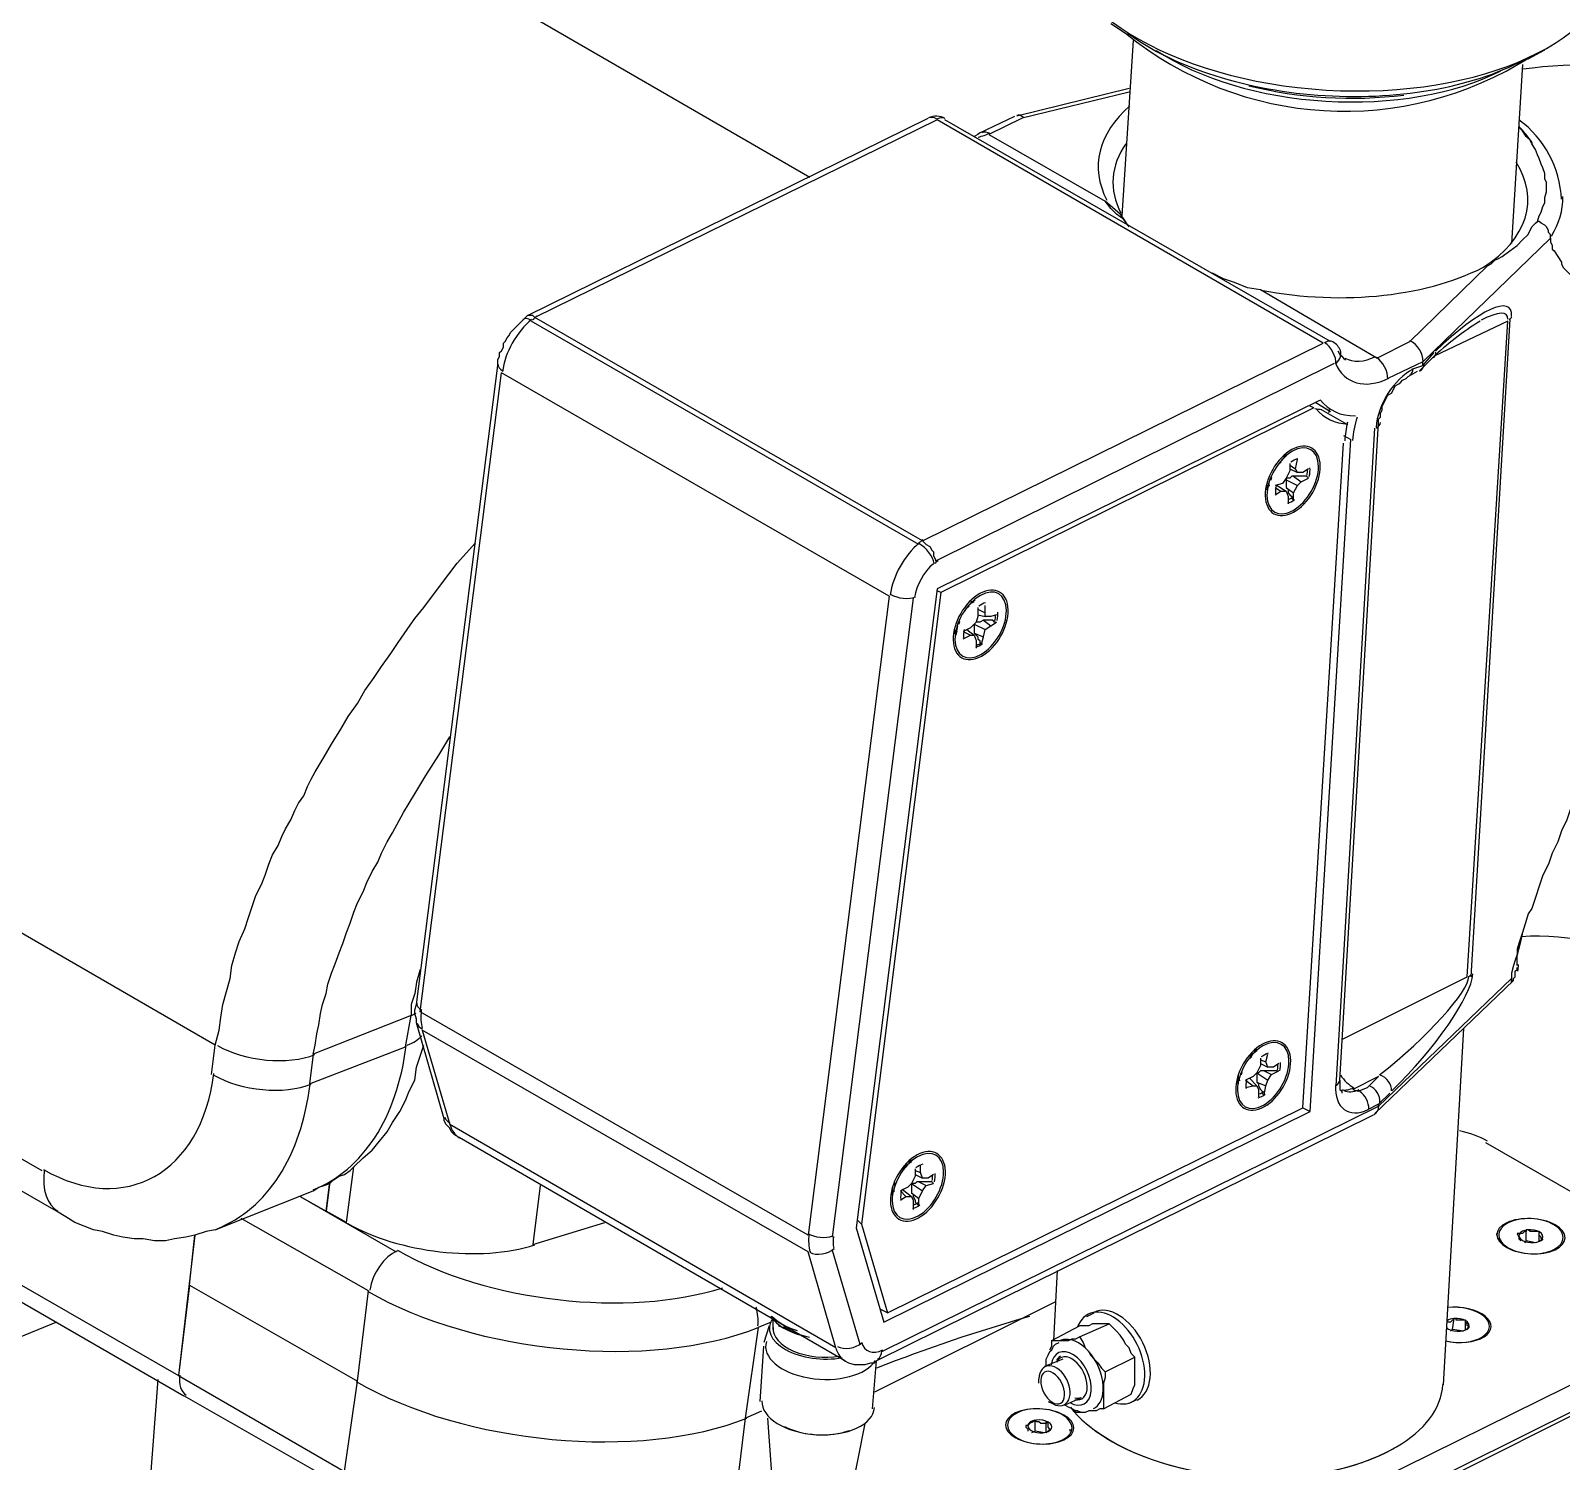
# Model space of a CAD drawing. Header units: inches. Extents: x 109 to 1721, y 29 to 669.
# Drawn here: x 1402.99 to 1420.26, y 332.73 to 348.87 of the extents above; entities that cross this region are included whole.
import ezdxf

# ---------------------------------------------------------------- set-up
doc = ezdxf.new("R2010")
doc.units = ezdxf.units.IN
doc.header["$LTSCALE"] = 0.03937
doc.header["$MEASUREMENT"] = 0
doc.layers.add('PDF3_Geometría', color=7, linetype='Continuous')

# ---------------------------------------------------------------- blocks, each defined once
blk = doc.blocks.new('OH3A1-1$-$ASSY$$CENTER$TUB_-_v2$-$copia1')
at = {"layer": 'PDF3_Geometría', "lineweight": -3}
for points in [[(15.3125, 10.6), (14.79085, 10.39251), (15.16001, 10.17918)], [(15.30334, 10.24334), (15.29585, 10.24834)], [(15.30584, 10.24084), (15.30084, 10.16168)], [(15.48418, 10.23251), (15.49168, 10.23667)], [(15.48168, 10.23001), (15.47668, 10.14918)], [(15.30418, 10.21751), (15.25584, 10.20584), (15.24084, 10.19834), (15.29334, 10.16834)], [(15.30418, 10.21917), (15.25334, 10.20667)], [(15.03251, 10.11668), (15.21334, 10.20584)], [(15.39167, 10.10418), (15.21751, 10.20501), (15.03585, 10.11584)], [(15.39501, 10.10501), (15.22085, 10.20501)], [(15.23668, 10.19917), (15.25251, 10.20667)], [(15.23668, 10.19917), (15.23584, 10.19834), (15.23418, 10.19751)], [(15.48584, 10.19417), (15.48501, 10.19584), (15.48334, 10.19751), (15.48168, 10.20001), (15.48001, 10.20167)], [(15.46584, 10.13917), (15.46751, 10.14001), (15.46918, 10.14167), (15.47084, 10.14251), (15.47251, 10.14334), (15.47584, 10.14584), (15.47918, 10.14834), (15.48168, 10.15084), (15.48418, 10.15334), (15.48584, 10.15667), (15.48751, 10.15834), (15.48834, 10.15917), (15.48918, 10.16167), (15.49001, 10.16334), (15.49084, 10.16584), (15.49168, 10.16751), (15.49168, 10.17001), (15.49251, 10.17251), (15.49251, 10.17417), (15.49251, 10.17667), (15.49168, 10.17834), (15.49168, 10.18084), (15.49084, 10.18334), (15.49001, 10.18501), (15.48918, 10.18751), (15.48834, 10.18917), (15.48751, 10.19167), (15.48584, 10.19417)], [(15.30418, 10.15667), (15.30168, 10.16001), (15.29834, 10.16251), (15.29584, 10.16501), (15.29334, 10.16834)], [(15.30001, 10.16251), (15.29334, 10.16834)], [(15.30001, 10.16251), (15.30168, 10.16001), (15.30334, 10.15751)], [(15.49418, 10.15167), (15.49418, 10.15334), (15.49334, 10.15417), (15.49334, 10.15501), (15.49251, 10.15667), (15.49168, 10.15751), (15.49001, 10.15834), (15.48918, 10.15917), (15.48834, 10.15917)], [(15.49001, 10.15834), (15.49001, 10.15834)], [(15.49334, 10.15584), (15.49334, 10.15584)], [(15.49418, 10.15167), (15.43668, 10.09584)], [(15.49418, 10.15167), (15.49418, 10.15001), (15.49501, 10.14834), (15.49501, 10.14667), (15.49584, 10.14584), (15.49751, 10.14334), (15.49918, 10.14084), (15.49918, 10.14001), (15.50001, 10.13834), (15.50168, 10.13667), (15.50334, 10.13501), (15.50501, 10.13334), (15.50668, 10.13167), (15.50834, 10.13001), (15.51001, 10.12834), (15.51168, 10.12667), (15.51334, 10.12584), (15.51501, 10.12417), (15.51751, 10.12334), (15.51918, 10.12251)], [(15.49418, 10.15167), (15.49418, 10.15167)], [(15.36334, 10.12834), (15.35751, 10.12917), (15.35168, 10.13167), (15.34668, 10.13334), (15.34168, 10.13584)], [(15.41584, 10.09751), (15.43084, 10.10501), (15.46584, 10.13917)], [(15.41584, 10.09751), (15.36334, 10.12834)], [(15.00168, 9.74585), (15.00001, 9.74668), (14.99918, 9.74751), (14.99834, 9.74835), (14.99751, 9.75001), (14.99668, 9.75085), (14.99584, 9.75168), (14.99501, 9.75335), (14.99501, 9.75418), (14.98251, 9.79751), (14.98251, 9.79918), (14.98168, 9.80168), (14.98168, 9.80335), (14.98251, 9.80585), (15.01918, 10.09417), (15.01918, 10.09583), (15.01918, 10.09667), (15.02001, 10.09833), (15.02001, 10.1), (15.02084, 10.10083), (15.02168, 10.1025), (15.02168, 10.10417), (15.02251, 10.105), (15.02334, 10.10667), (15.02418, 10.1075), (15.02501, 10.10917), (15.02584, 10.11), (15.02751, 10.11167), (15.02834, 10.1125), (15.02918, 10.11333), (15.03001, 10.11417)], [(15.03168, 10.11584), (15.03001, 10.11417)], [(15.03584, 10.11584), (15.03501, 10.11667), (15.03418, 10.11667), (15.03251, 10.11667), (15.03168, 10.11584)], [(15.20917, 10.01334), (15.03418, 10.11417)], [(15.21084, 10.01501), (15.03585, 10.11584)], [(15.40001, 9.79001), (15.45668, 9.81835), (15.47501, 10.11417), (15.44168, 10.09833)], [(15.47584, 10.115), (15.45834, 9.81835)], [(15.47418, 10.11584), (15.47418, 10.11584)], [(15.21085, 10.01501), (15.39167, 10.10417)], [(15.39834, 10.10084), (15.39918, 10.09917), (15.40001, 10.09834), (15.40084, 10.09751), (15.40168, 10.09667)], [(15.43668, 10.09417), (15.44168, 10.10001)], [(15.39667, 10.09501), (15.21668, 10.00584)], [(15.43668, 10.09584), (15.42084, 10.08834)], [(15.43168, 10.09251), (15.43668, 10.09417)], [(15.43501, 10.09167), (15.44084, 10.09751)], [(15.43668, 10.09417), (15.43668, 10.09584)], [(15.19584, 9.99), (15.15917, 9.70168), (14.98418, 9.80251), (15.02085, 10.09083)], [(15.19584, 9.99001), (15.02085, 10.09084)], [(15.39918, 9.77168), (15.41668, 10.06833), (15.41668, 10.07), (15.41751, 10.07083), (15.41751, 10.0725), (15.41834, 10.07417), (15.41834, 10.07583), (15.41918, 10.0775), (15.42001, 10.07917), (15.42084, 10.08083), (15.42251, 10.08167), (15.42334, 10.08333), (15.42418, 10.085), (15.42584, 10.08583), (15.42668, 10.08667), (15.42751, 10.0875), (15.42918, 10.08833), (15.43001, 10.08917), (15.43418, 10.09167)], [(15.39001, 10.07833), (15.21751, 9.99334), (15.18085, 9.70501), (15.19335, 9.66252), (15.38584, 9.75751), (15.40417, 10.06083)], [(15.38751, 10.07501), (15.21918, 9.99168), (15.21751, 9.99251)], [(15.38751, 10.07501), (15.38584, 10.07584)], [(15.38834, 10.07751), (15.39501, 10.07334)], [(15.40251, 10.06751), (15.39084, 10.07417)], [(15.39751, 9.76918), (15.41501, 10.06583)], [(15.19501, 9.66668), (15.38251, 9.75918), (15.40084, 10.05917)], [(15.40084, 10.06251), (15.40418, 10.06084)], [(15.37168, 10.05001), (15.37501, 10.05334)], [(15.37418, 10.05334), (15.37501, 10.05334)], [(15.38501, 10.04751), (15.38251, 10.04584), (15.38001, 10.04584), (15.37918, 10.04751), (15.38001, 10.05167)], [(15.37668, 10.05001), (15.37668, 10.04667), (15.37501, 10.04334), (15.37334, 10.04084), (15.37001, 10.04001)], [(15.37668, 10.04917), (15.37918, 10.04751)], [(15.37668, 10.04751), (15.38001, 10.04584)], [(15.36668, 10.04251), (15.36584, 10.03834)], [(15.36584, 10.03834), (15.36668, 10.03834)], [(15.37001, 10.03917), (15.37251, 10.03751)], [(15.37084, 10.04001), (15.37501, 10.03751)], [(15.38418, 10.04417), (15.38251, 10.04417), (15.38168, 10.04417), (15.38084, 10.04417), (15.37918, 10.04417), (15.37834, 10.04417), (15.37751, 10.04417), (15.37668, 10.04334), (15.37584, 10.04334), (15.37501, 10.04334), (15.37501, 10.04251), (15.37501, 10.04167), (15.37501, 10.04084), (15.37501, 10.04001), (15.37501, 10.03917), (15.37584, 10.03834), (15.37584, 10.03667), (15.37668, 10.03584), (15.37751, 10.03501), (15.37751, 10.03417)], [(15.37501, 10.04251), (15.38001, 10.04001)], [(15.37501, 10.03917), (15.37834, 10.03667)], [(15.37834, 10.04417), (15.38168, 10.04167)], [(15.37834, 10.03334), (15.37834, 10.03667), (15.38001, 10.04001), (15.38168, 10.04167), (15.38501, 10.04334)], [(15.38418, 10.04417), (15.38501, 10.04334)], [(15.37001, 10.03584), (15.37251, 10.03751)], [(15.37251, 10.03751), (15.37501, 10.03751), (15.37584, 10.03501), (15.37584, 10.03167)], [(15.37751, 10.03417), (15.37834, 10.03334)], [(14.89, 9.77418), (14.89167, 9.78751), (14.49419, 10.0175), (14.49252, 10.00334)], [(14.89168, 9.78751), (14.89335, 9.79418), (14.89418, 9.80001), (14.89501, 9.80584), (14.89668, 9.81168), (14.89835, 9.81751), (14.89918, 9.82334), (14.90085, 9.82918), (14.90251, 9.83418), (14.90501, 9.84001), (14.90668, 9.84501), (14.90835, 9.85001), (14.91001, 9.85501), (14.91251, 9.86001), (14.91418, 9.86417), (14.91585, 9.86917), (14.91751, 9.87334), (14.92001, 9.87751), (14.92168, 9.88167), (14.92334, 9.88501), (14.92584, 9.88917), (14.92751, 9.89334), (14.92918, 9.89667), (14.93168, 9.90001), (14.93334, 9.90417), (14.93501, 9.90751), (14.93668, 9.91084), (14.94084, 9.91751), (14.94418, 9.92334), (14.94834, 9.93001), (14.95168, 9.93584), (14.95584, 9.94167), (14.95918, 9.9475), (14.96334, 9.95334), (14.96668, 9.95834), (14.97084, 9.96417), (14.97418, 9.96917), (14.97834, 9.975), (14.98168, 9.98), (14.98584, 9.985), (14.99334, 9.995), (15.00084, 10.005), (15.00917, 10.01417)], [(15.21084, 10.01501), (15.21168, 10.01417), (15.21251, 10.01334), (15.21418, 10.01251), (15.21501, 10.01084), (15.21584, 10.01001), (15.21584, 10.00834), (15.21668, 10.00667), (15.21668, 10.00584)], [(15.21918, 9.99167), (15.18335, 9.70668), (15.18168, 9.70835)], [(15.20668, 9.98917), (15.17001, 9.70085)], [(15.23584, 9.98501), (15.23584, 9.98084), (15.23501, 9.97834), (15.23251, 9.97584), (15.22918, 9.97417)], [(15.23084, 9.98501), (15.23418, 9.98834)], [(15.23418, 9.98751), (15.23418, 9.98751)], [(15.23584, 9.98417), (15.23918, 9.98251)], [(15.24418, 9.98167), (15.24168, 9.98084), (15.23918, 9.98084), (15.23918, 9.98251), (15.23918, 9.98584)], [(15.22668, 9.97667), (15.22584, 9.97251)], [(15.24334, 9.97834), (15.24251, 9.97917), (15.24168, 9.97917), (15.24001, 9.97917), (15.23918, 9.97917), (15.23834, 9.97917), (15.23668, 9.97834), (15.23584, 9.97834), (15.23501, 9.97834), (15.23418, 9.97751), (15.23418, 9.97667), (15.23418, 9.97584), (15.23418, 9.97501), (15.23418, 9.97334), (15.23501, 9.97251), (15.23584, 9.97167), (15.23584, 9.97084), (15.23668, 9.97001), (15.23668, 9.96917)], [(15.23418, 9.97751), (15.23918, 9.97501)], [(15.23584, 9.98167), (15.23918, 9.98084)], [(15.23751, 9.96834), (15.23834, 9.97167), (15.23918, 9.97501), (15.24168, 9.97667), (15.24418, 9.97834)], [(15.23834, 9.97917), (15.24168, 9.97667)], [(15.24334, 9.97834), (15.24418, 9.97834)], [(15.22501, 9.97334), (15.22584, 9.97334)], [(15.22918, 9.97417), (15.23251, 9.97251)], [(15.22918, 9.97084), (15.23251, 9.97251)], [(15.23084, 9.97501), (15.23418, 9.97251)], [(15.23251, 9.97251), (15.23418, 9.97251), (15.23501, 9.97001), (15.23501, 9.96667)], [(15.23418, 9.97334), (15.23834, 9.97167)], [(15.23668, 9.96917), (15.23751, 9.96834)], [(14.98418, 9.82167), (14.98251, 9.81584), (14.98168, 9.81084), (14.98001, 9.80584), (14.98001, 9.80334), (14.98001, 9.80084), (14.93585, 9.78334), (14.93668, 9.78751), (14.93751, 9.79251), (14.93835, 9.79668), (14.93918, 9.80168), (14.94001, 9.80584), (14.94168, 9.81084), (14.94251, 9.81501), (14.94418, 9.82001), (14.94584, 9.82417), (14.94751, 9.82917), (14.94918, 9.83334), (14.95084, 9.83834), (14.95251, 9.84251), (14.95418, 9.84751), (14.95584, 9.85167), (14.95834, 9.85667), (14.96001, 9.86084), (14.96251, 9.86584), (14.96501, 9.87001), (14.96668, 9.87417), (14.96918, 9.87917), (14.97168, 9.88334), (14.97668, 9.89251), (14.98168, 9.90084), (14.98668, 9.90917), (14.99251, 9.91834), (14.99751, 9.92667)], [(15.50584, 9.89917), (15.50334, 9.89417), (15.50168, 9.88917), (15.49918, 9.88417), (15.49751, 9.87917), (15.49501, 9.87417), (15.49334, 9.86917), (15.49084, 9.86417), (15.48918, 9.85917), (15.48751, 9.85417), (15.48584, 9.84917), (15.48418, 9.84667), (15.48335, 9.84417), (15.48168, 9.83834), (15.48001, 9.83334), (15.47918, 9.83084), (15.47918, 9.82834), (15.47835, 9.82584), (15.47751, 9.82334), (15.47668, 9.82001), (15.47668, 9.81751)], [(14.54835, 9.88334), (14.81334, 9.73084)], [(14.89167, 9.70418), (14.8875, 9.70334), (14.8825, 9.70168), (14.87834, 9.70084), (14.87334, 9.70001), (14.86917, 9.69918), (14.86417, 9.69918), (14.85917, 9.70001), (14.855, 9.70001), (14.85, 9.70084), (14.84584, 9.70168), (14.84084, 9.70334), (14.83667, 9.70418), (14.83251, 9.70584), (14.82834, 9.70751), (14.82417, 9.71001), (14.82001, 9.71251), (14.55502, 9.865)], [(15.47918, 9.82334), (15.47918, 9.82751), (15.48001, 9.83084), (15.48084, 9.83417), (15.48168, 9.83751)], [(15.41668, 9.76001), (15.47668, 9.81751)], [(15.47668, 9.81751), (15.47668, 9.81667), (15.47668, 9.81584), (15.47668, 9.81667), (15.47751, 9.81667), (15.47751, 9.81751), (15.47834, 9.81834), (15.47834, 9.81917), (15.47834, 9.82084), (15.47918, 9.82167), (15.47918, 9.82251)], [(15.41501, 9.75667), (15.47751, 9.81667)], [(15.45668, 9.81584), (15.45668, 9.81584)], [(14.93585, 9.78334), (14.93418, 9.77001), (14.97751, 9.78667), (14.98001, 9.80084)], [(15.15917, 9.69418), (14.98501, 9.79417)], [(14.98501, 9.79417), (14.99751, 9.75167)], [(15.45501, 9.795), (15.44584, 9.63418)], [(14.93585, 9.72167), (14.93835, 9.72334), (14.94085, 9.72417), (14.94334, 9.72501), (14.94501, 9.72667), (14.94751, 9.72834), (14.95001, 9.72917), (14.95251, 9.73084), (14.95418, 9.73251), (14.95834, 9.73667), (14.96251, 9.74001), (14.96584, 9.74417), (14.96918, 9.74834), (14.97168, 9.75251), (14.97501, 9.75751), (14.97751, 9.76251), (14.97918, 9.76667), (14.98168, 9.77167), (14.98251, 9.77751), (14.98418, 9.78251), (14.98584, 9.78751)], [(15.35834, 9.78251), (15.36168, 9.78501)], [(15.36084, 9.78501), (15.36168, 9.78501)], [(15.37168, 9.77917), (15.36918, 9.77751), (15.36668, 9.77751), (15.36584, 9.78001), (15.36668, 9.78334)], [(15.36334, 9.78167), (15.36334, 9.77834), (15.36168, 9.77501), (15.36001, 9.77334), (15.35668, 9.77167)], [(15.37084, 9.77584), (15.37001, 9.77584), (15.36918, 9.77584), (15.36751, 9.77584), (15.36668, 9.77584), (15.36501, 9.77584), (15.36418, 9.77584), (15.36334, 9.77584), (15.36251, 9.77501), (15.36168, 9.77501), (15.36168, 9.77417), (15.36168, 9.77334), (15.36168, 9.77167), (15.36168, 9.77084), (15.36251, 9.77001), (15.36251, 9.76917), (15.36334, 9.76751), (15.36418, 9.76667), (15.36418, 9.76584)], [(15.36334, 9.78084), (15.36584, 9.78001)], [(15.36334, 9.77917), (15.36668, 9.77751)], [(15.36501, 9.76501), (15.36584, 9.76917), (15.36668, 9.77167), (15.36834, 9.77417), (15.37168, 9.77584)], [(15.36501, 9.77584), (15.36834, 9.77417)], [(15.37084, 9.77584), (15.37168, 9.77584)], [(14.6625, 9.75334), (14.87749, 9.62918)], [(15.35251, 9.77084), (15.35334, 9.77001)], [(15.35334, 9.77417), (15.35334, 9.77001)], [(15.35668, 9.77167), (15.36001, 9.76917)], [(15.35668, 9.76834), (15.36001, 9.76917)], [(15.35834, 9.77251), (15.36168, 9.76917)], [(15.36001, 9.76917), (15.36168, 9.76917), (15.36251, 9.76751), (15.36251, 9.76417)], [(15.36168, 9.77501), (15.36668, 9.77167)], [(15.36168, 9.77084), (15.36584, 9.76917)], [(15.39918, 9.77167), (15.39918, 9.77001), (15.39918, 9.76917), (15.39918, 9.76834), (15.39918, 9.76751), (15.40001, 9.76667), (15.40001, 9.76584)], [(14.65918, 9.7625), (14.87501, 9.63834)], [(15.36418, 9.76584), (15.36501, 9.76501)], [(15.42168, 9.76584), (15.41668, 9.76084)], [(15.41417, 9.75584), (15.19002, 9.64501)], [(15.19252, 9.64918), (15.41667, 9.76)], [(15.38251, 9.75917), (15.38584, 9.75751)], [(15.41668, 9.76084), (15.41168, 9.75834)], [(15.41668, 9.76001), (15.41668, 9.76084)], [(15.17167, 9.65084), (14.99751, 9.75167)], [(15.17584, 9.64501), (15.00168, 9.74584)], [(15.56251, 9.68751), (15.46501, 9.74334)], [(15.20251, 9.73251), (15.20584, 9.73501)], [(15.20501, 9.73501), (15.20584, 9.73501)], [(14.95084, 9.70751), (14.95418, 9.73251)], [(15.20751, 9.73167), (15.20751, 9.72834), (15.20584, 9.72501), (15.20418, 9.72334), (15.20084, 9.72167)], [(15.20751, 9.73084), (15.21001, 9.73001)], [(15.20751, 9.72917), (15.21084, 9.72751)], [(15.21584, 9.72917), (15.21334, 9.72751), (15.21084, 9.72751), (15.21001, 9.73001), (15.21001, 9.73334)], [(14.89168, 9.70417), (14.93584, 9.72167)], [(14.93001, 9.71917), (14.94168, 9.71251), (14.94334, 9.72584)], [(14.94334, 9.72584), (14.94168, 9.71251)], [(15.03834, 9.72417), (15.03501, 9.69751)], [(15.19751, 9.72417), (15.19668, 9.72001)], [(15.20084, 9.72167), (15.20334, 9.71917)], [(15.20168, 9.72251), (15.20584, 9.71917)], [(15.21501, 9.72584), (15.21334, 9.72584), (15.21251, 9.72584), (15.21168, 9.72584), (15.21001, 9.72584), (15.20918, 9.72584), (15.20834, 9.72584), (15.20751, 9.72501), (15.20668, 9.72501), (15.20584, 9.72501), (15.20584, 9.72417), (15.20584, 9.72334), (15.20584, 9.72251), (15.20584, 9.72167), (15.20584, 9.72084), (15.20668, 9.72001), (15.20668, 9.71917), (15.20751, 9.71751), (15.20751, 9.71667), (15.20834, 9.71584)], [(15.20584, 9.72501), (15.21084, 9.72167)], [(15.20584, 9.72084), (15.20918, 9.71834)], [(15.20918, 9.72584), (15.21251, 9.72417)], [(15.20918, 9.71501), (15.20918, 9.71834), (15.21084, 9.72167), (15.21251, 9.72417), (15.21584, 9.72501)], [(15.21501, 9.72584), (15.21584, 9.72501)], [(14.93001, 9.71917), (14.97334, 9.69417)], [(15.19668, 9.72001), (15.19751, 9.72001)], [(15.20084, 9.71751), (15.20334, 9.71917)], [(15.20334, 9.71917), (15.20584, 9.71917), (15.20668, 9.71751), (15.20668, 9.71334)], [(15.20834, 9.71584), (15.20918, 9.71501)], [(14.95584, 9.63584), (14.96084, 9.67667), (14.90334, 9.70917)], [(14.95084, 9.70751), (14.94168, 9.71251)], [(15.03501, 9.69751), (15.06751, 9.70751)], [(15.18334, 9.70667), (15.19501, 9.66667), (15.19168, 9.66834)], [(14.88251, 9.70167), (14.87501, 9.63834)], [(14.88001, 9.67917), (14.88251, 9.70167)], [(15.47001, 9.70167), (15.47001, 9.70251)], [(15.49084, 9.70001), (15.49001, 9.70001), (15.49001, 9.70084), (15.48918, 9.70167), (15.48918, 9.70251), (15.48918, 9.70334), (15.48834, 9.70334), (15.48751, 9.70334), (15.48668, 9.70334), (15.48501, 9.70334), (15.48418, 9.70417), (15.48334, 9.70417), (15.48334, 9.70334), (15.48251, 9.70334), (15.48168, 9.70251), (15.48084, 9.70251), (15.48001, 9.70251), (15.47918, 9.70251), (15.48001, 9.70084), (15.48001, 9.70001), (15.48084, 9.69917)], [(15.48334, 9.69917), (15.48334, 9.70417)], [(15.48918, 9.69917), (15.48918, 9.70334)], [(15.49084, 9.70001), (15.49001, 9.69917), (15.48918, 9.69917)], [(15.17168, 9.65084), (15.15918, 9.69417)], [(15.17001, 9.69501), (15.18251, 9.65251)], [(15.48751, 9.69834), (15.48334, 9.69917), (15.48251, 9.69834)], [(15.27168, 9.68584), (15.27001, 9.65417)], [(14.88001, 9.67917), (14.87501, 9.63834)], [(14.88001, 9.67917), (14.95584, 9.63584)], [(14.88001, 9.67917), (14.95584, 9.63584)], [(15.27084, 9.67167), (15.18918, 9.63084)], [(15.28501, 9.66501), (15.28834, 9.66667)], [(14.82001, 9.6625), (14.60251, 9.57334)], [(15.14251, 9.66251), (15.13668, 9.66001), (15.13084, 9.61917)], [(15.14168, 9.66084), (15.13918, 9.65334)], [(15.14334, 9.66334), (15.14334, 9.65917)], [(15.14751, 9.66001), (15.14584, 9.66084)], [(15.26918, 9.65417), (15.28168, 9.66084)], [(15.30501, 9.63001), (15.30584, 9.63251), (15.30668, 9.63417), (15.30668, 9.63667), (15.30668, 9.63834), (15.30668, 9.64001), (15.30668, 9.64251), (15.30668, 9.64417), (15.30668, 9.64667), (15.30501, 9.64834), (15.30418, 9.65084), (15.30251, 9.65251), (15.30168, 9.65417), (15.30001, 9.65667), (15.29834, 9.65834), (15.29668, 9.66001), (15.29501, 9.66167), (15.29334, 9.66167), (15.29168, 9.66167), (15.29084, 9.66167), (15.28918, 9.66167), (15.28751, 9.66167), (15.28584, 9.66084), (15.28418, 9.66084), (15.28168, 9.66084)], [(15.28168, 9.65584), (15.29501, 9.66167)], [(15.29418, 9.53084), (15.56251, 9.66334)], [(15.45751, 9.66001), (15.45751, 9.66084), (15.45668, 9.66084), (15.45668, 9.66167), (15.45584, 9.66251), (15.45584, 9.66334), (15.45501, 9.66334), (15.45418, 9.66334), (15.45334, 9.66334), (15.45168, 9.66334), (15.45168, 9.66417), (15.45084, 9.66417), (15.45001, 9.66334), (15.44918, 9.66251), (15.44834, 9.66251), (15.44751, 9.66251)], [(15.44751, 9.66001), (15.44751, 9.65917)], [(15.45501, 9.65834), (15.45001, 9.65917), (15.44918, 9.65834)], [(15.45001, 9.65917), (15.45084, 9.66417)], [(15.45584, 9.65917), (15.45584, 9.66334)], [(15.45751, 9.66001), (15.45668, 9.65917), (15.45584, 9.65917)], [(15.46668, 9.66001), (15.46668, 9.66001)], [(15.13751, 9.62667), (15.13918, 9.65167)], [(15.26668, 9.64251), (15.26668, 9.64417), (15.26668, 9.64584), (15.26751, 9.64751), (15.26834, 9.64917), (15.26918, 9.65001), (15.27001, 9.65167), (15.27084, 9.65251), (15.27251, 9.65334)], [(15.26834, 9.65001), (15.26918, 9.65167), (15.26918, 9.65417), (15.27084, 9.65417), (15.27168, 9.65417), (15.27334, 9.65417), (15.27501, 9.65417)], [(15.27501, 9.65417), (15.27668, 9.65417), (15.27834, 9.65501), (15.28001, 9.65501), (15.28168, 9.65584), (15.28334, 9.65334), (15.28418, 9.65084), (15.28584, 9.64917), (15.28668, 9.64751)], [(15.17584, 9.64501), (15.17751, 9.64417), (15.18001, 9.64334), (15.18168, 9.64334), (15.18334, 9.64334), (15.18501, 9.64334), (15.18751, 9.64417), (15.18918, 9.64417), (15.19001, 9.64501)], [(15.18834, 9.62334), (15.19001, 9.64501)], [(15.27418, 9.64584), (15.26584, 9.64251)], [(15.28668, 9.64751), (15.28834, 9.64584), (15.29001, 9.64417), (15.29168, 9.64167), (15.29334, 9.64001), (15.29334, 9.63751), (15.29251, 9.63501), (15.29251, 9.63334), (15.29251, 9.63167), (15.29251, 9.62917), (15.29251, 9.62751), (15.29251, 9.62501), (15.29251, 9.62334), (15.29084, 9.62334), (15.28918, 9.62251), (15.28751, 9.62251), (15.28668, 9.62251)], [(15.29335, 9.51751), (15.56167, 9.65084)], [(15.29335, 9.64001), (15.30668, 9.64667)], [(14.87501, 9.63834), (14.95001, 9.59501), (14.95584, 9.63584)], [(14.90417, 9.22501), (14.83751, 9.26335), (14.86584, 9.63666)], [(15.26334, 9.63501), (15.26334, 9.63667)], [(14.95335, 9.58584), (14.87752, 9.62917)], [(15.26751, 9.62667), (15.26918, 9.62584)], [(15.28251, 9.62834), (15.27501, 9.62501)], [(15.28751, 9.62251), (15.28584, 9.62251), (15.28418, 9.62167), (15.28251, 9.62167), (15.28084, 9.62251), (15.28001, 9.62251), (15.27834, 9.62334), (15.27668, 9.62417), (15.27501, 9.62501)], [(15.29251, 9.62334), (15.30501, 9.63001)], [(15.30418, 9.62584), (15.30751, 9.62751)], [(15.44001, 9.58834), (15.52168, 9.62917)], [(15.13084, 9.61917), (15.12584, 9.57834), (15.14251, 9.58501)], [(15.13084, 9.61917), (15.13834, 9.62251)], [(15.13084, 9.61917), (15.13834, 9.62251)], [(15.14085, 9.61917), (15.14335, 9.58584)], [(15.17834, 9.58334), (15.18501, 9.61667)], [(15.26834, 9.61417), (15.26751, 9.61501), (15.26751, 9.61584), (15.26751, 9.61667), (15.26668, 9.61751), (15.26668, 9.61667), (15.26584, 9.61667), (15.26418, 9.61667), (15.26334, 9.61751), (15.26251, 9.61751), (15.26168, 9.61834), (15.26084, 9.61751), (15.25918, 9.61667), (15.25834, 9.61584), (15.25751, 9.61584), (15.25751, 9.61501), (15.25834, 9.61417), (15.25834, 9.61334)], [(15.26168, 9.61334), (15.26168, 9.61834)], [(15.26668, 9.61251), (15.26668, 9.61751)], [(15.28251, 9.62167), (15.28084, 9.62167), (15.28001, 9.62167), (15.27918, 9.62251)], [(15.24834, 9.61584), (15.24834, 9.61584)], [(15.26584, 9.61251), (15.26168, 9.61334), (15.26001, 9.61251)], [(15.26834, 9.61417), (15.26751, 9.61334), (15.26668, 9.61251)], [(15.27751, 9.61334), (15.27751, 9.61417)], [(15.28918, 9.61334), (15.28751, 9.61417)], [(15.42251, 9.60501), (15.42418, 9.60584)]]:
    blk.add_lwpolyline(points, dxfattribs=at)
blk.add_lwpolyline([(15.40751, 9.76667), (15.41168, 9.76834), (15.41668, 9.77334), (15.40501, 9.76751)], close=True, dxfattribs=at)
for centre, radius, start, end in [((15.40123, 10.36459), 0.15571, 230.655, 302.55073), ((15.4045, 10.40828), 0.19352, 256.11099, 277.0072), ((15.21709, 10.19876), 0.00792, 59.99557, 116.29126), ((15.45244, 10.16722), 0.04678, 2.39794, 53.88526), ((15.23154, 10.21822), 0.02146, 282.05901, 296.98431), ((15.44211, 10.16498), 0.05299, 33.6961, 44.48773), ((15.00877, 10.14646), 0.04104, 309.52344, 313.13681), ((15.53397, 9.99887), 0.13565, 121.7862, 133.35098), ((15.39209, 10.09792), 0.00792, 22.3243, 59.99346), ((15.39244, 10.0971), 0.02278, 258.60833, 266.69237), ((15.44799, 10.06166), 0.05503, 166.69175, 168.31006), ((15.45126, 10.05692), 0.04999, 166.55908, 176.2582), ((15.45378, 10.05643), 0.049, 162.9424, 175.46938), ((15.37771, 10.04585), 0.0084, 106.1841, 121.2679), ((15.37651, 10.04758), 0.00583, 104.77354, 118.31596), ((15.38137, 10.04092), 0.01295, 131.59237, 136.98727), ((15.37317, 10.04695), 0.01143, 348.45265, 1.567), ((15.37465, 10.04054), 0.0084, 178.72901, 193.81282), ((15.37282, 10.04124), 0.0058, 181.64844, 195.25589), ((15.38042, 10.03992), 0.01261, 162.93717, 168.47702), ((15.37261, 10.04276), 0.00961, 291.60744, 305.41277), ((15.18294, 10.04562), 0.04104, 309.52344, 313.13681), ((15.18472, 10.04427), 0.0505, 308.95192, 311.00671), ((15.24053, 9.97592), 0.01295, 131.59237, 136.98727), ((15.23688, 9.98001), 0.0084, 106.1841, 121.2679), ((15.23568, 9.98175), 0.00583, 104.77354, 118.31596), ((15.23958, 9.97492), 0.01261, 162.93717, 168.47702), ((15.23234, 9.98112), 0.01143, 348.45265, 1.567), ((15.23382, 9.97471), 0.0084, 178.72901, 193.81282), ((15.23199, 9.97541), 0.0058, 181.64844, 195.25589), ((15.23177, 9.97692), 0.00961, 291.60744, 305.41277), ((15.45054, 9.82562), 0.02933, 355.93551, 356.68446), ((15.44908, 9.82532), 0.03076, 351.51151, 356.67618), ((14.97085, 9.82323), 0.02427, 292.1231, 298.31238), ((15.36803, 9.77258), 0.01295, 131.59237, 136.98727), ((15.36438, 9.77751), 0.0084, 106.1841, 121.2679), ((15.36318, 9.77925), 0.00583, 104.77354, 118.31596), ((15.35984, 9.77862), 0.01143, 348.45265, 1.567), ((15.36132, 9.77221), 0.0084, 178.72901, 193.81282), ((15.35949, 9.7729), 0.0058, 181.64844, 195.25589), ((15.36708, 9.77159), 0.01261, 162.93717, 168.47702), ((15.35927, 9.77442), 0.00961, 291.60744, 305.41277), ((15.20855, 9.72751), 0.0084, 106.1841, 121.2679), ((15.20734, 9.72924), 0.00583, 104.77354, 118.31596), ((15.21137, 9.72258), 0.01295, 131.59237, 136.98727), ((15.204, 9.72862), 0.01143, 348.45265, 1.567), ((15.20548, 9.72221), 0.0084, 178.72901, 193.81282), ((15.20366, 9.7229), 0.0058, 181.64844, 195.25589), ((15.21042, 9.72159), 0.01261, 162.93717, 168.47702), ((15.20344, 9.72442), 0.00961, 291.60744, 305.41277), ((15.45646, 8.96602), 0.72629, 105.76141, 111.52217), ((15.45646, 8.96602), 0.72629, 105.76141, 111.52217), ((15.45045, 9.66318), 0.0044, 226.83001, 240.36399), ((15.27576, 9.64816), 0.00658, 95.63814, 116.15116)]:
    blk.add_arc(centre, radius, start, end, dxfattribs=at)
for points in [[(15.27024, 10.29388), (15.26799, 10.25644), (15.32296, 10.22268), (15.39302, 10.21846)], [(15.39302, 10.21846), (15.46308, 10.21425), (15.5217, 10.24119), (15.52395, 10.27863)], [(15.30337, 10.24418), (15.3247, 10.22843), (15.35744, 10.21806), (15.39254, 10.21595)], [(15.31635, 10.23636), (15.33558, 10.22353), (15.36336, 10.21522), (15.39289, 10.21344)], [(15.39254, 10.21595), (15.42764, 10.21384), (15.46138, 10.22021), (15.48445, 10.23329)], [(15.62387, 10.20273), (15.58624, 10.22447), (15.52925, 10.23453), (15.4817, 10.22782)], [(15.39289, 10.21344), (15.42242, 10.21167), (15.45099, 10.21659), (15.47162, 10.22702)], [(15.30439, 10.21126), (15.29011, 10.19892), (15.28637, 10.18351), (15.29404, 10.16869)], [(15.21731, 10.20534), (15.21595, 10.20618), (15.21462, 10.20637), (15.21359, 10.20585)], [(15.22105, 10.20561), (15.2201, 10.20616), (15.21883, 10.2061), (15.21749, 10.20544)], [(15.25641, 10.20615), (15.25529, 10.20709), (15.2542, 10.20737), (15.25335, 10.20694)], [(15.24148, 10.19868), (15.24012, 10.19952), (15.23879, 10.1997), (15.23775, 10.19919)], [(15.30266, 10.19425), (15.2957, 10.18445), (15.29492, 10.17346), (15.30041, 10.16287)], [(15.464, 10.13856), (15.48381, 10.15129), (15.48938, 10.16914), (15.47876, 10.18589)], [(15.49467, 10.15257), (15.4982, 10.15823), (15.49995, 10.16424), (15.49987, 10.17035)], [(15.36364, 10.12819), (15.40059, 10.12095), (15.44029, 10.12539), (15.46612, 10.13966)], [(15.47669, 10.11631), (15.47732, 10.12657), (15.46196, 10.11956), (15.4424, 10.10066)], [(15.03444, 10.11492), (15.02762, 10.10933), (15.0224, 10.09998), (15.02131, 10.09141)], [(15.0344, 10.11452), (15.03272, 10.11545), (15.03126, 10.11558), (15.03041, 10.11488)], [(15.47495, 10.11513), (15.47518, 10.11878), (15.47082, 10.11862), (15.4629, 10.11468)], [(15.47566, 10.11509), (15.4761, 10.11534), (15.47647, 10.11562), (15.47676, 10.11594)], [(15.39749, 10.09459), (15.39761, 10.09823), (15.39529, 10.10267), (15.39231, 10.10451)], [(15.39605, 10.10478), (15.3951, 10.10533), (15.39383, 10.10527), (15.39249, 10.10461)], [(15.39753, 10.09508), (15.39943, 10.09691), (15.40015, 10.09914), (15.39942, 10.10093)], [(15.43677, 10.09592), (15.43696, 10.09957), (15.43428, 10.10379), (15.43077, 10.10536)], [(15.44144, 10.09759), (15.44211, 10.09824), (15.4425, 10.09916), (15.44254, 10.10022)], [(15.01924, 10.09476), (15.0191, 10.09368), (15.01995, 10.09254), (15.02157, 10.09161)], [(15.39715, 10.09527), (15.40112, 10.08591), (15.41053, 10.08322), (15.42127, 10.08839)], [(15.40147, 10.09753), (15.4052, 10.09537), (15.41016, 10.09564), (15.41544, 10.09827)], [(15.42083, 10.08793), (15.42095, 10.09156), (15.41863, 10.096), (15.41565, 10.09784)], [(15.43527, 10.09173), (15.43641, 10.0923), (15.43714, 10.09348), (15.43727, 10.09497)], [(15.43228, 10.09244), (15.42362, 10.08822), (15.41614, 10.07644), (15.41558, 10.06612)], [(15.4307, 10.08982), (15.43163, 10.09028), (15.43221, 10.09138), (15.43228, 10.09284)], [(15.38845, 10.07461), (15.39211, 10.0704), (15.39703, 10.06803), (15.40279, 10.06769)], [(15.39023, 10.07874), (15.39407, 10.07381), (15.3996, 10.0713), (15.40618, 10.07148)], [(15.41566, 10.06593), (15.41679, 10.06656), (15.41744, 10.06743), (15.4175, 10.06838)], [(15.39035, 10.04887), (15.39016, 10.05668), (15.38445, 10.05998), (15.37759, 10.05623)], [(15.38954, 10.04865), (15.38947, 10.05602), (15.38422, 10.05905), (15.3778, 10.05543)], [(15.37759, 10.05623), (15.37073, 10.05249), (15.36532, 10.04312), (15.36551, 10.03531)], [(15.3778, 10.05543), (15.37139, 10.0518), (15.36625, 10.04289), (15.36631, 10.03553)], [(15.38018, 10.05211), (15.37917, 10.05184), (15.37811, 10.05129), (15.37707, 10.05051)], [(15.37805, 10.02875), (15.38446, 10.03238), (15.38961, 10.04129), (15.38954, 10.04865)], [(15.37827, 10.02795), (15.38512, 10.03169), (15.39053, 10.04106), (15.39035, 10.04887)], [(15.3854, 10.04414), (15.3857, 10.04549), (15.3858, 10.04677), (15.38569, 10.04791)], [(15.37045, 10.04004), (15.37015, 10.03869), (15.37005, 10.03741), (15.37017, 10.03627)], [(15.36551, 10.03531), (15.3657, 10.0275), (15.37141, 10.0242), (15.37827, 10.02795)], [(15.36631, 10.03553), (15.36638, 10.02816), (15.37164, 10.02513), (15.37805, 10.02875)], [(15.37568, 10.03207), (15.37668, 10.03234), (15.37774, 10.03289), (15.37879, 10.03367)], [(15.20944, 10.01408), (15.20262, 10.0085), (15.1974, 9.99915), (15.19632, 9.99057)], [(15.21613, 10.00478), (15.21557, 10.00797), (15.21256, 10.01195), (15.2094, 10.01369)], [(15.21579, 10.00471), (15.2114, 10.00107), (15.20801, 9.995), (15.20727, 9.98946)], [(15.19657, 9.99078), (15.19966, 9.98901), (15.20465, 9.98854), (15.2077, 9.98972)], [(15.23676, 9.99123), (15.2299, 9.98749), (15.22449, 9.97812), (15.22468, 9.97031)], [(15.23697, 9.99043), (15.23056, 9.9868), (15.22541, 9.97789), (15.22548, 9.97053)], [(15.24951, 9.98387), (15.24932, 9.99168), (15.24361, 9.99498), (15.23676, 9.99123)], [(15.24871, 9.98365), (15.24864, 9.99102), (15.24338, 9.99405), (15.23697, 9.99043)], [(15.23934, 9.98711), (15.23834, 9.98684), (15.23728, 9.98629), (15.23624, 9.98551)], [(15.23722, 9.96375), (15.24363, 9.96738), (15.24877, 9.97629), (15.24871, 9.98365)], [(15.23743, 9.96295), (15.24429, 9.96669), (15.2497, 9.97606), (15.24951, 9.98387)], [(15.24457, 9.97914), (15.24487, 9.98049), (15.24497, 9.98177), (15.24485, 9.98291)], [(15.22468, 9.97031), (15.22486, 9.9625), (15.23057, 9.9592), (15.23743, 9.96295)], [(15.22548, 9.97053), (15.22555, 9.96316), (15.2308, 9.96013), (15.23722, 9.96375)], [(15.22962, 9.97504), (15.22932, 9.97369), (15.22922, 9.97241), (15.22934, 9.97127)], [(15.23484, 9.96707), (15.23585, 9.96734), (15.23691, 9.96789), (15.23795, 9.96867)], [(15.54356, 9.82296), (15.52712, 9.83249), (15.50307, 9.83767), (15.48101, 9.83642)], [(15.41708, 9.774), (15.43891, 9.79132), (15.45698, 9.81122), (15.45745, 9.81846)], [(15.42263, 9.76685), (15.44219, 9.78575), (15.45857, 9.80938), (15.45919, 9.81964)], [(15.45733, 9.81843), (15.45777, 9.81867), (15.45814, 9.81896), (15.45843, 9.81927)], [(14.98257, 9.80642), (14.98244, 9.80535), (14.98329, 9.8042), (14.9849, 9.80328)], [(14.98465, 9.80307), (14.98427, 9.80006), (14.98442, 9.7973), (14.98509, 9.79497)], [(14.98282, 9.7974), (14.98312, 9.79635), (14.98388, 9.79545), (14.98501, 9.79484)], [(14.97833, 9.78741), (14.9811, 9.78855), (14.98332, 9.78999), (14.98486, 9.79166)], [(15.37701, 9.78053), (15.37683, 9.78835), (15.37111, 9.79164), (15.36426, 9.7879)], [(15.37621, 9.78032), (15.37614, 9.78769), (15.37089, 9.79072), (15.36447, 9.78709)], [(14.89273, 9.78731), (14.90492, 9.78013), (14.92458, 9.77831), (14.93666, 9.78325)], [(14.93579, 9.72215), (14.95845, 9.73113), (14.97384, 9.75503), (14.9778, 9.78737)], [(15.36426, 9.7879), (15.3574, 9.78416), (15.35199, 9.77479), (15.35218, 9.76698)], [(15.36447, 9.78709), (15.35806, 9.78347), (15.35291, 9.77456), (15.35298, 9.76719)], [(15.36684, 9.78378), (15.36584, 9.7835), (15.36478, 9.78296), (15.36373, 9.78218)], [(15.36472, 9.76042), (15.37113, 9.76404), (15.37628, 9.77295), (15.37621, 9.78032)], [(15.36493, 9.75961), (15.37179, 9.76336), (15.3772, 9.77272), (15.37701, 9.78053)], [(15.37207, 9.77581), (15.37237, 9.77716), (15.37247, 9.77844), (15.37235, 9.77957)], [(14.81419, 9.73131), (14.85089, 9.71021), (14.8853, 9.72965), (14.89105, 9.77472)], [(14.89106, 9.77398), (14.90325, 9.7668), (14.92292, 9.76498), (14.93499, 9.76991)], [(14.89246, 9.70465), (14.91512, 9.71363), (14.93051, 9.73753), (14.93446, 9.76987)], [(15.35712, 9.7717), (15.35682, 9.77035), (15.35672, 9.76907), (15.35684, 9.76794)], [(15.39724, 9.76945), (15.39668, 9.75913), (15.40324, 9.75419), (15.4119, 9.7584)], [(15.39733, 9.76926), (15.39845, 9.76989), (15.39911, 9.77077), (15.39917, 9.77172)], [(15.39943, 9.774), (15.40115, 9.7715), (15.40324, 9.76949), (15.40544, 9.76823)], [(15.41727, 9.76163), (15.41752, 9.76459), (15.41542, 9.76793), (15.41256, 9.7691)], [(15.42254, 9.76689), (15.42266, 9.76975), (15.42033, 9.77291), (15.41732, 9.77394)], [(15.35218, 9.76698), (15.35236, 9.75917), (15.35807, 9.75587), (15.36493, 9.75961)], [(15.35298, 9.76719), (15.35305, 9.75983), (15.3583, 9.7568), (15.36472, 9.76042)], [(15.36235, 9.76373), (15.36335, 9.76401), (15.36441, 9.76455), (15.36545, 9.76534)], [(15.40011, 9.76732), (15.40168, 9.76701), (15.4035, 9.76734), (15.40539, 9.7683)], [(15.40105, 9.76707), (15.40287, 9.76602), (15.4053, 9.76616), (15.40789, 9.76747)], [(15.41228, 9.75867), (15.41241, 9.76156), (15.41058, 9.76507), (15.40818, 9.7665)], [(14.99532, 9.7549), (14.99562, 9.75385), (14.99639, 9.75295), (14.99751, 9.75234)], [(15.41448, 9.75615), (15.41585, 9.75682), (15.41668, 9.75825), (15.41677, 9.76009)], [(14.99759, 9.75163), (14.99838, 9.74891), (14.99986, 9.74686), (15.00189, 9.74569)], [(15.46582, 9.7441), (15.46228, 9.74618), (15.45796, 9.7478), (15.4532, 9.74883)], [(15.22118, 9.73053), (15.22099, 9.73835), (15.21528, 9.74164), (15.20842, 9.7379)], [(15.20842, 9.7379), (15.20156, 9.73416), (15.19616, 9.72479), (15.19634, 9.71698)], [(15.20864, 9.73709), (15.20222, 9.73347), (15.19708, 9.72456), (15.19715, 9.71719)], [(15.22037, 9.73032), (15.2203, 9.73768), (15.21505, 9.74072), (15.20864, 9.73709)], [(14.81452, 9.73089), (14.8134, 9.72221), (14.81568, 9.71539), (14.82064, 9.71253)], [(15.21101, 9.73378), (15.21, 9.7335), (15.20895, 9.73296), (15.2079, 9.73218)], [(15.20888, 9.71042), (15.2153, 9.71404), (15.22044, 9.72295), (15.22037, 9.73032)], [(15.2091, 9.70961), (15.21596, 9.71336), (15.22137, 9.72272), (15.22118, 9.73053)], [(15.21624, 9.72581), (15.21654, 9.72716), (15.21664, 9.72844), (15.21652, 9.72957)], [(15.20129, 9.72171), (15.20098, 9.72036), (15.20089, 9.71908), (15.201, 9.71794)], [(15.19634, 9.71698), (15.19653, 9.70917), (15.20224, 9.70587), (15.2091, 9.70961)], [(15.19715, 9.71719), (15.19721, 9.70983), (15.20247, 9.70679), (15.20888, 9.71042)], [(15.20651, 9.71373), (15.20752, 9.71401), (15.20857, 9.71455), (15.20962, 9.71534)], [(14.95147, 9.70705), (14.97452, 9.69368), (15.01118, 9.68948), (15.0359, 9.69737)], [(15.47451, 9.70733), (15.46852, 9.70449), (15.46854, 9.69947), (15.47457, 9.69612)], [(15.47512, 9.70729), (15.46944, 9.70444), (15.46944, 9.69942), (15.47514, 9.69608)], [(15.49629, 9.7064), (15.49026, 9.70975), (15.48051, 9.71017), (15.47451, 9.70733)], [(15.49572, 9.70643), (15.49002, 9.70976), (15.4808, 9.71015), (15.47512, 9.70729)], [(15.49573, 9.69522), (15.50142, 9.69808), (15.50141, 9.7031), (15.49572, 9.70643)], [(15.49634, 9.69518), (15.50234, 9.69802), (15.50231, 9.70304), (15.49629, 9.7064)], [(15.15907, 9.70245), (15.16216, 9.70068), (15.16715, 9.7002), (15.1702, 9.70139)], [(15.15965, 9.70224), (15.15927, 9.69923), (15.15942, 9.69646), (15.16009, 9.69413)], [(15.1706, 9.70112), (15.17034, 9.69918), (15.17042, 9.69739), (15.17084, 9.69589)], [(15.4802, 9.70223), (15.4797, 9.70125), (15.48024, 9.70015), (15.48161, 9.69935)], [(15.48402, 9.70414), (15.48216, 9.70394), (15.4807, 9.70322), (15.4802, 9.70223)], [(15.48161, 9.69935), (15.48297, 9.69856), (15.48497, 9.69819), (15.48683, 9.69838)], [(15.48925, 9.70316), (15.48788, 9.70396), (15.48589, 9.70433), (15.48402, 9.70414)], [(15.48683, 9.69838), (15.4887, 9.69857), (15.49016, 9.69929), (15.49065, 9.70028)], [(15.49065, 9.70028), (15.49115, 9.70127), (15.49062, 9.70237), (15.48925, 9.70316)], [(14.97386, 9.69462), (14.96797, 9.69223), (14.96241, 9.68431), (14.96143, 9.67693)], [(14.97387, 9.69492), (15.01399, 9.67168), (15.07775, 9.66435), (15.1208, 9.67803)], [(15.16001, 9.694), (15.16307, 9.69232), (15.16798, 9.69308), (15.17097, 9.69571)], [(15.47457, 9.69612), (15.4806, 9.69276), (15.49035, 9.69235), (15.49634, 9.69518)], [(15.47514, 9.69608), (15.48083, 9.69275), (15.49005, 9.69236), (15.49573, 9.69522)], [(14.96032, 9.67645), (15.00929, 9.64815), (15.08821, 9.64078), (15.1366, 9.66)], [(15.1365, 9.66086), (15.13686, 9.66349), (15.13658, 9.66641), (15.1357, 9.66927)], [(15.14235, 9.66515), (15.14491, 9.66114), (15.15058, 9.65783), (15.15779, 9.65614)], [(15.14303, 9.66506), (15.14552, 9.66244), (15.14942, 9.66023), (15.1542, 9.65872)], [(15.2985, 9.66371), (15.29095, 9.66917), (15.28342, 9.66765), (15.2807, 9.66011)], [(15.31025, 9.65318), (15.30485, 9.66412), (15.29495, 9.67025), (15.28814, 9.66689)], [(15.46482, 9.66515), (15.46107, 9.66816), (15.45419, 9.66974), (15.44779, 9.66906)], [(15.4641, 9.66523), (15.4605, 9.66824), (15.4539, 9.66977), (15.44782, 9.66901)], [(15.46354, 9.65587), (15.46748, 9.65843), (15.46771, 9.66222), (15.4641, 9.66523)], [(15.46426, 9.65586), (15.46835, 9.6584), (15.46858, 9.66215), (15.46482, 9.66515)], [(15.14313, 9.66411), (15.13992, 9.65942), (15.14225, 9.65391), (15.14907, 9.65008)], [(15.1428, 9.66449), (15.14538, 9.661), (15.15035, 9.65809), (15.15661, 9.65643)], [(15.14339, 9.66008), (15.14314, 9.65603), (15.14663, 9.65203), (15.15266, 9.64943)], [(15.14808, 9.66053), (15.15103, 9.65836), (15.15513, 9.65669), (15.1598, 9.65576)], [(15.31116, 9.6381), (15.31141, 9.64741), (15.30605, 9.65825), (15.2985, 9.66371)], [(15.45069, 9.66414), (15.44944, 9.66401), (15.44835, 9.66364), (15.44763, 9.66309)], [(15.44827, 9.65935), (15.44964, 9.65856), (15.45163, 9.65819), (15.4535, 9.65838)], [(15.45592, 9.66316), (15.45455, 9.66396), (15.45256, 9.66433), (15.45069, 9.66414)], [(15.4535, 9.65838), (15.45537, 9.65857), (15.45682, 9.65929), (15.45732, 9.66028)], [(15.45732, 9.66028), (15.45782, 9.66127), (15.45728, 9.66237), (15.45592, 9.66316)], [(15.14037, 9.65367), (15.13826, 9.64665), (15.14662, 9.6395), (15.15954, 9.63728)], [(15.17251, 9.6515), (15.17557, 9.64982), (15.18048, 9.65058), (15.18347, 9.65321)], [(15.18334, 9.65339), (15.18455, 9.64905), (15.18836, 9.64768), (15.19289, 9.64997)], [(15.28711, 9.6477), (15.28354, 9.65244), (15.27897, 9.65511), (15.27511, 9.65471)], [(15.30771, 9.62729), (15.31452, 9.63066), (15.31566, 9.64225), (15.31025, 9.65318)], [(15.44688, 9.65403), (15.45316, 9.65259), (15.46018, 9.65333), (15.46426, 9.65586)], [(15.44692, 9.65407), (15.45287, 9.65258), (15.4596, 9.65331), (15.46354, 9.65587)], [(15.14907, 9.65008), (15.1559, 9.64625), (15.16591, 9.64482), (15.1746, 9.64644)], [(15.15266, 9.64943), (15.1587, 9.64682), (15.16649, 9.64596), (15.17339, 9.64714)], [(15.15954, 9.63728), (15.17246, 9.63506), (15.18557, 9.63852), (15.18961, 9.64521)], [(15.17176, 9.6508), (15.17255, 9.64807), (15.17402, 9.64603), (15.17605, 9.64485)], [(15.1906, 9.64583), (15.19175, 9.64639), (15.19243, 9.64776), (15.19249, 9.64959)], [(15.27901, 9.64769), (15.2741, 9.65085), (15.26961, 9.64886), (15.2689, 9.64319)], [(15.27942, 9.64508), (15.2761, 9.64769), (15.27274, 9.64735), (15.27133, 9.64427)], [(15.27307, 9.64713), (15.27233, 9.64669), (15.27174, 9.64601), (15.27133, 9.64511)], [(15.287, 9.63151), (15.28747, 9.63734), (15.28392, 9.64452), (15.27901, 9.64769)], [(15.28519, 9.63342), (15.28514, 9.63764), (15.28274, 9.64248), (15.27942, 9.64508)], [(15.29242, 9.63174), (15.2927, 9.63688), (15.29068, 9.64296), (15.28711, 9.6477)], [(14.8756, 9.63859), (14.87503, 9.63432), (14.87613, 9.63097), (14.87855, 9.62957)], [(14.8756, 9.63859), (14.87503, 9.63432), (14.87613, 9.63097), (14.87855, 9.62957)], [(15.26826, 9.64278), (15.26541, 9.64287), (15.26346, 9.64051), (15.2634, 9.63691)], [(15.26981, 9.63951), (15.26683, 9.64135), (15.26432, 9.63989), (15.2642, 9.63625)], [(15.27603, 9.63653), (15.27422, 9.64018), (15.2711, 9.64269), (15.26826, 9.64278)], [(15.27499, 9.62959), (15.27511, 9.63323), (15.27279, 9.63767), (15.26981, 9.63951)], [(15.29749, 9.62614), (15.30512, 9.62372), (15.31091, 9.62878), (15.31116, 9.6381)], [(14.95532, 9.63562), (15.00429, 9.60731), (15.08321, 9.59995), (15.1316, 9.61917)], [(14.95532, 9.63562), (15.00429, 9.60731), (15.08321, 9.59995), (15.1316, 9.61917)], [(15.2642, 9.63625), (15.26408, 9.63262), (15.2664, 9.62818), (15.26938, 9.62634)], [(15.27628, 9.62655), (15.27794, 9.62886), (15.27784, 9.63287), (15.27603, 9.63653)], [(15.27729, 9.62622), (15.28223, 9.62334), (15.28653, 9.62569), (15.287, 9.63151)], [(15.27963, 9.62748), (15.28293, 9.62674), (15.28523, 9.6292), (15.28519, 9.63342)], [(15.288, 9.62344), (15.2906, 9.62473), (15.2922, 9.62774), (15.29242, 9.63174)], [(15.37461, 9.59259), (15.41486, 9.59505), (15.44436, 9.61237), (15.44568, 9.63431)], [(15.13839, 9.62695), (15.13793, 9.61937), (15.14892, 9.61254), (15.16294, 9.6117)], [(15.16294, 9.6117), (15.17695, 9.61086), (15.18868, 9.61632), (15.18913, 9.6239)], [(15.27462, 9.62056), (15.26859, 9.62392), (15.25884, 9.62433), (15.25285, 9.6215)], [(15.27405, 9.6206), (15.26836, 9.62393), (15.25914, 9.62432), (15.25345, 9.62146)], [(15.26866, 9.62626), (15.27156, 9.62412), (15.27462, 9.62424), (15.27628, 9.62655)], [(15.26938, 9.62634), (15.27236, 9.6245), (15.27487, 9.62595), (15.27499, 9.62959)], [(15.27756, 9.62405), (15.29407, 9.60319), (15.33436, 9.59013), (15.37461, 9.59259)], [(15.27963, 9.62831), (15.28059, 9.6281), (15.2815, 9.62815), (15.28229, 9.62847)], [(15.25285, 9.6215), (15.24685, 9.61866), (15.24687, 9.61364), (15.2529, 9.61028)], [(15.25345, 9.62146), (15.24777, 9.6186), (15.24778, 9.61358), (15.25347, 9.61025)], [(15.26235, 9.6183), (15.26049, 9.61811), (15.25903, 9.61739), (15.25853, 9.6164)], [(15.26758, 9.61733), (15.26621, 9.61812), (15.26422, 9.6185), (15.26235, 9.6183)], [(15.26899, 9.61445), (15.26949, 9.61543), (15.26895, 9.61653), (15.26758, 9.61733)], [(15.27407, 9.60939), (15.27975, 9.61224), (15.27974, 9.61726), (15.27405, 9.6206)], [(15.27468, 9.60935), (15.28067, 9.61219), (15.28065, 9.61721), (15.27462, 9.62056)], [(15.1485, 9.6154), (15.15678, 9.61113), (15.16918, 9.61038), (15.17791, 9.61363)], [(15.2529, 9.61028), (15.25893, 9.60693), (15.26868, 9.60651), (15.27468, 9.60935)], [(15.25347, 9.61025), (15.25916, 9.60692), (15.26838, 9.60653), (15.27407, 9.60939)], [(15.25853, 9.6164), (15.25803, 9.61541), (15.25857, 9.61431), (15.25994, 9.61352)], [(15.25994, 9.61352), (15.26131, 9.61272), (15.2633, 9.61235), (15.26517, 9.61254)], [(15.26517, 9.61254), (15.26703, 9.61274), (15.26849, 9.61346), (15.26899, 9.61445)], [(15.28883, 9.61361), (15.30469, 9.60188), (15.32905, 9.59416), (15.35515, 9.59259)], [(15.35515, 9.59259), (15.38126, 9.59102), (15.40636, 9.59577), (15.42352, 9.60552)]]:
    blk.add_open_spline(points, degree=3, dxfattribs=at)

msp = doc.modelspace()

# ---------------------------------------------------------------- block references
at = {"xscale": 25, "yscale": 25, "zscale": 25}
msp.add_blockref('OH3A1-1$-$ASSY$$CENTER$TUB_-_v2$-$copia1', (1032.78, 92.74), dxfattribs=at)

doc.saveas('drawing.dxf')
